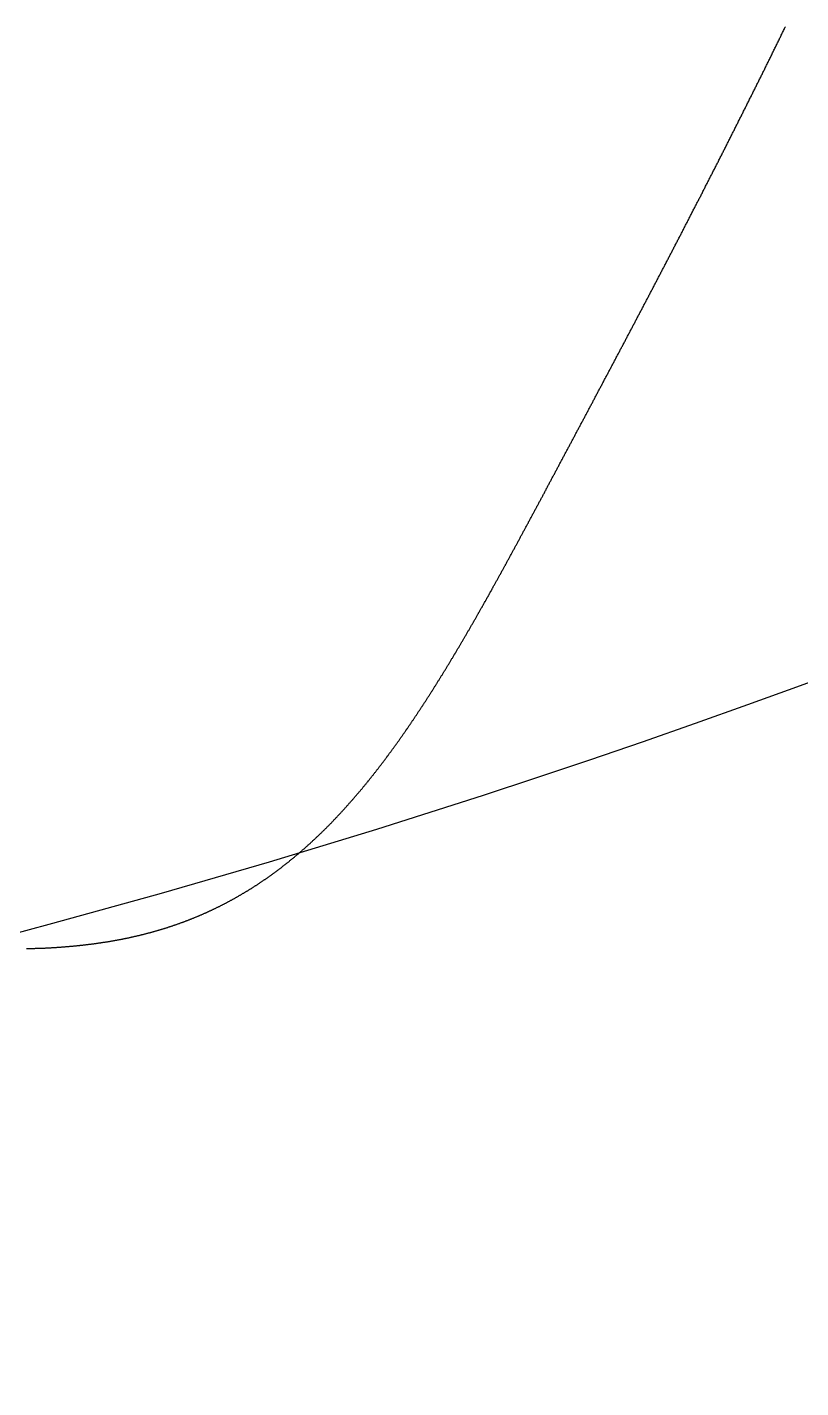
# Model space of a CAD drawing. Header units: millimetres. Extents: x 88 to 97873, y 32 to 55088.
# Drawn here: x 48916.121 to 48917.089, y 5017.401 to 5019.103 of the extents above; entities that cross this region are included whole.
import ezdxf

# ---------------------------------------------------------------- set-up
doc = ezdxf.new("R2010")
doc.units = ezdxf.units.MM
doc.header["$LTSCALE"] = 0.3

msp = doc.modelspace()

# ---------------------------------------------------------------- hatches: boundary and pattern name
h = msp.add_hatch()
h.set_pattern_fill('ANSI35', color=256, scale=20, angle=43)
h.set_pattern_definition([(88, (10.7, 0), (-126.92264, 4.43224), []), (88, (76.38, 61.25), (-126.92264, 4.43224), [158.75, -31.75, 0, -31.75])])
h.paths.add_polyline_path([(48909.7381, 5018.113), (48909.5924, 5018.337), (48909.3955, 5018.7033), (48909.2213, 5019.0403), (48909.0635, 5019.3738), (48908.9273, 5019.707), (48908.8237, 5020.0279), (48908.7465, 5020.3453), (48908.6881, 5020.6613), (48908.6419, 5020.9775), (48908.5942, 5021.3679), (48908.5597, 5021.7392), (48908.5432, 5022.1092), (48908.5534, 5022.4822), (48908.605, 5022.856), (48908.7217, 5023.2133), (48908.9141, 5023.4873), (48909.1717, 5023.685), (48909.4642, 5023.8196), (48909.7728, 5023.9094), (48910.0882, 5023.9689), (48910.4027, 5024.0082), (48910.7249, 5024.036), (48911.0595, 5024.0575), (48911.3924, 5024.0727), (48911.7232, 5024.0829), (48912.0513, 5024.0891), (48912.3731, 5024.0924), (48912.6812, 5024.0937), (48912.8547, 5024.0939), (48912.8572, 5024.0939), (48912.8596, 5024.0939), (48912.8621, 5024.0939), (48912.8645, 5024.0939), (48912.8669, 5024.0939), (48912.8694, 5024.0939), (48912.8718, 5024.0939), (48912.8743, 5024.0939), (48912.8767, 5024.0939), (48912.8792, 5024.0939), (48912.8816, 5024.0939), (48912.884, 5024.0939), (48912.8865, 5024.0939), (48912.8889, 5024.0939), (48912.8914, 5024.0939), (48912.8938, 5024.0939), (48912.8963, 5024.0939), (48912.8987, 5024.0939), (48912.9012, 5024.0939), (48912.9036, 5024.0939), (48912.906, 5024.0939), (48912.9085, 5024.0939), (48912.9109, 5024.0939), (48912.9134, 5024.0939), (48912.9158, 5024.0939), (48912.9183, 5024.0939), (48912.9207, 5024.0939), (48912.9231, 5024.0939), (48912.9256, 5024.0939), (48912.928, 5024.0939), (48912.9305, 5024.094), (48912.9329, 5024.094), (48912.9354, 5024.094), (48912.9378, 5024.094), (48912.9403, 5024.094), (48912.9427, 5024.094), (48912.9451, 5024.094), (48912.9476, 5024.094), (48912.95, 5024.094), (48912.9525, 5024.094), (48912.9549, 5024.094), (48912.9574, 5024.094), (48913.1888, 5024.094), (48913.5994, 5024.0938), (48913.9742, 5024.0919), (48914.3389, 5024.0872), (48914.6987, 5024.0786), (48915.0561, 5024.0649), (48915.4132, 5024.0449), (48915.8033, 5024.0144), (48916.1789, 5023.9691), (48916.5484, 5023.8967), (48916.9048, 5023.7801), (48917.222, 5023.6004), (48917.4547, 5023.3571), (48917.5952, 5023.0687), (48917.6739, 5022.7565), (48917.7105, 5022.4342), (48917.7179, 5022.1077), (48917.7046, 5021.7826), (48917.6777, 5021.4669), (48917.6363, 5021.103), (48917.585, 5020.7294), (48917.5204, 5020.3668), (48917.4374, 5020.0245), (48917.335, 5019.7098), (48917.2131, 5019.4087), (48917.0775, 5019.1163), (48916.9397, 5018.8437), (48916.8589, 5018.6913), (48916.8584, 5018.6902), (48916.8579, 5018.6892), (48916.8573, 5018.6882), (48916.8568, 5018.6872), (48916.8562, 5018.6862), (48916.8557, 5018.6851), (48916.8551, 5018.6841), (48916.8546, 5018.6831), (48916.8541, 5018.6821), (48916.8535, 5018.681), (48916.853, 5018.68), (48916.8524, 5018.679), (48916.8519, 5018.678), (48916.8514, 5018.677), (48916.8508, 5018.676), (48916.8503, 5018.6749), (48916.8497, 5018.6739), (48916.8492, 5018.6729), (48916.8487, 5018.6719), (48916.8481, 5018.6709), (48916.8476, 5018.6699), (48916.8471, 5018.6688), (48916.8465, 5018.6678), (48916.846, 5018.6668), (48916.8454, 5018.6658), (48916.8449, 5018.6648), (48916.8444, 5018.6638), (48916.8438, 5018.6628), (48916.8433, 5018.6618), (48916.8428, 5018.6608), (48916.8422, 5018.6597), (48916.8417, 5018.6587), (48916.8412, 5018.6577), (48916.8406, 5018.6567), (48916.8401, 5018.6557), (48916.8395, 5018.6547), (48916.839, 5018.6537), (48916.8385, 5018.6527), (48916.8379, 5018.6517), (48916.8374, 5018.6507), (48916.8369, 5018.6497), (48916.8363, 5018.6487), (48916.8358, 5018.6477), (48916.8353, 5018.6467), (48916.8347, 5018.6457), (48916.8342, 5018.6447), (48916.8337, 5018.6437), (48916.8331, 5018.6427), (48916.8326, 5018.6417), (48916.8321, 5018.6407), (48916.8316, 5018.6397), (48916.831, 5018.6387), (48916.8305, 5018.6377), (48916.83, 5018.6367), (48916.8294, 5018.6357), (48916.8289, 5018.6347), (48916.8284, 5018.6337), (48916.8278, 5018.6327), (48916.8273, 5018.6317), (48916.8268, 5018.6307), (48916.8263, 5018.6297), (48916.8257, 5018.6287), (48916.8252, 5018.6277), (48916.8247, 5018.6267), (48916.8241, 5018.6258), (48916.8236, 5018.6248), (48916.8231, 5018.6238), (48916.8226, 5018.6228), (48916.822, 5018.6218), (48916.8215, 5018.6208), (48916.821, 5018.6198), (48916.8205, 5018.6188), (48916.8199, 5018.6178), (48916.8194, 5018.6169), (48916.8189, 5018.6159), (48916.8184, 5018.6149), (48916.8178, 5018.6139), (48916.8173, 5018.6129), (48916.8168, 5018.6119), (48916.8163, 5018.611), (48916.8157, 5018.61), (48916.8152, 5018.609), (48916.8147, 5018.608), (48916.8142, 5018.607), (48916.8137, 5018.6061), (48916.8131, 5018.6051), (48916.8126, 5018.6041), (48916.8121, 5018.6031), (48916.8116, 5018.6021), (48916.8111, 5018.6012), (48916.8105, 5018.6002), (48916.81, 5018.5992), (48916.8095, 5018.5982), (48916.809, 5018.5973), (48916.8085, 5018.5963), (48916.8079, 5018.5953), (48916.8074, 5018.5943), (48916.8069, 5018.5934), (48916.8064, 5018.5924), (48916.8059, 5018.5914), (48916.8053, 5018.5905), (48916.8048, 5018.5895), (48916.8043, 5018.5885), (48916.8038, 5018.5875), (48916.8033, 5018.5866), (48916.8028, 5018.5856), (48916.8022, 5018.5846), (48916.8017, 5018.5837), (48916.8012, 5018.5827), (48916.8007, 5018.5817), (48916.8002, 5018.5808), (48916.7997, 5018.5798), (48916.7992, 5018.5788), (48916.7986, 5018.5779), (48916.7981, 5018.5769), (48916.7976, 5018.576), (48916.7971, 5018.575), (48916.7966, 5018.574), (48916.7961, 5018.5731), (48916.7956, 5018.5721), (48916.7951, 5018.5712), (48916.7945, 5018.5702), (48916.794, 5018.5692), (48916.7935, 5018.5683), (48916.793, 5018.5673), (48916.7925, 5018.5664), (48916.792, 5018.5654), (48916.7915, 5018.5645), (48916.791, 5018.5635), (48916.7905, 5018.5625), (48916.79, 5018.5616), (48916.7894, 5018.5606), (48916.7889, 5018.5597), (48916.7884, 5018.5587), (48916.7879, 5018.5578), (48916.7874, 5018.5568), (48916.7869, 5018.5559), (48916.7864, 5018.5549), (48916.7859, 5018.554), (48916.7854, 5018.553), (48916.7849, 5018.5521), (48916.7844, 5018.5511), (48916.7839, 5018.5502), (48916.7834, 5018.5492), (48916.7829, 5018.5483), (48916.7824, 5018.5474), (48916.7819, 5018.5464), (48916.7814, 5018.5455), (48916.7809, 5018.5445), (48916.7803, 5018.5436), (48916.7798, 5018.5426), (48916.7793, 5018.5417), (48916.7788, 5018.5408), (48916.7783, 5018.5398), (48916.7778, 5018.5389), (48916.7773, 5018.5379), (48916.7768, 5018.537), (48916.7763, 5018.5361), (48916.7758, 5018.5351), (48916.7753, 5018.5342), (48916.7748, 5018.5333), (48916.7743, 5018.5323), (48916.7738, 5018.5314), (48916.7733, 5018.5304), (48916.7728, 5018.5295), (48916.7723, 5018.5286), (48916.7718, 5018.5277), (48916.7713, 5018.5267), (48916.7708, 5018.5258), (48916.7704, 5018.5249), (48916.7699, 5018.5239), (48916.7694, 5018.523), (48916.7689, 5018.5221), (48916.7684, 5018.5211), (48916.7679, 5018.5202), (48916.7674, 5018.5193), (48916.7669, 5018.5184), (48916.7664, 5018.5174), (48916.7659, 5018.5165), (48916.7654, 5018.5156), (48916.7649, 5018.5147), (48916.7644, 5018.5137), (48916.7639, 5018.5128), (48916.7634, 5018.5119), (48916.7629, 5018.511), (48916.7624, 5018.51), (48916.7619, 5018.5091), (48916.7615, 5018.5082), (48916.761, 5018.5073), (48916.7605, 5018.5064), (48916.76, 5018.5055), (48916.7595, 5018.5045), (48916.759, 5018.5036), (48916.7585, 5018.5027), (48916.758, 5018.5018), (48916.7575, 5018.5009), (48916.757, 5018.5), (48916.7565, 5018.499), (48916.7561, 5018.4981), (48916.7556, 5018.4972), (48916.7551, 5018.4963), (48916.7546, 5018.4954), (48916.7541, 5018.4945), (48916.7536, 5018.4936), (48916.7531, 5018.4927), (48916.7526, 5018.4918), (48916.7521, 5018.4908), (48916.7517, 5018.4899), (48916.7512, 5018.489), (48916.7507, 5018.4881), (48916.7502, 5018.4872), (48916.7497, 5018.4863), (48916.7492, 5018.4854), (48916.7487, 5018.4845), (48916.7483, 5018.4836), (48916.7478, 5018.4827), (48916.7473, 5018.4818), (48916.7468, 5018.4809), (48916.7463, 5018.48), (48916.7458, 5018.4791), (48916.7453, 5018.4782), (48916.7449, 5018.4773), (48916.7444, 5018.4764), (48916.7439, 5018.4755), (48916.7434, 5018.4746), (48916.7429, 5018.4737), (48916.7424, 5018.4728), (48916.742, 5018.4719), (48916.7415, 5018.471), (48916.741, 5018.4701), (48916.7405, 5018.4692), (48916.74, 5018.4683), (48916.7395, 5018.4674), (48916.7391, 5018.4666), (48916.7386, 5018.4657), (48916.7381, 5018.4648), (48916.7376, 5018.4639), (48916.7371, 5018.463), (48916.7367, 5018.4621), (48916.7362, 5018.4612), (48916.7357, 5018.4603), (48916.7352, 5018.4594), (48916.7347, 5018.4586), (48916.7343, 5018.4577), (48916.7338, 5018.4568), (48916.7333, 5018.4559), (48916.7328, 5018.455), (48916.7323, 5018.4541), (48916.7319, 5018.4533), (48916.7314, 5018.4524), (48916.7309, 5018.4515), (48916.7304, 5018.4506), (48916.7299, 5018.4497), (48916.7295, 5018.4489), (48916.729, 5018.448), (48916.7285, 5018.4471), (48916.728, 5018.4462), (48916.7276, 5018.4453), (48916.7271, 5018.4445), (48916.7266, 5018.4436), (48916.7261, 5018.4427), (48916.7257, 5018.4418), (48916.7252, 5018.441), (48916.7247, 5018.4401), (48916.7242, 5018.4392), (48916.7237, 5018.4384), (48916.7233, 5018.4375), (48916.7228, 5018.4366), (48916.7223, 5018.4357), (48916.7218, 5018.4349), (48916.7214, 5018.434), (48916.7209, 5018.4331), (48916.7204, 5018.4323), (48916.7199, 5018.4314), (48916.7195, 5018.4305), (48916.719, 5018.4297), (48916.7185, 5018.4288), (48916.7181, 5018.428), (48916.7176, 5018.4271), (48916.7171, 5018.4262), (48916.7166, 5018.4254), (48916.7162, 5018.4245), (48916.7157, 5018.4236), (48916.7152, 5018.4228), (48916.7147, 5018.4219), (48916.7143, 5018.4211), (48916.7138, 5018.4202), (48916.7133, 5018.4194), (48916.5471, 5018.1177), (48916.4911, 5018.0825, 0.330005), (48924.578, 5029.0009, 1), (48901.7498, 5029.0009, 0.327497)])

# ---------------------------------------------------------------- linework, layer by layer
msp.add_lwpolyline([(48916.1203, 5017.9508), (48916.1212, 5017.9508), (48916.1221, 5017.9508), (48916.1229, 5017.9508), (48916.1238, 5017.9508), (48916.1247, 5017.9509), (48916.1255, 5017.9509), (48916.1264, 5017.9509), (48916.1273, 5017.9509), (48916.1281, 5017.951), (48916.129, 5017.951), (48916.1298, 5017.951), (48916.1307, 5017.951), (48916.1316, 5017.9511), (48916.1324, 5017.9511), (48916.1333, 5017.9511), (48916.1341, 5017.9511), (48916.135, 5017.9512), (48916.1358, 5017.9512), (48916.1367, 5017.9512), (48916.1376, 5017.9513), (48916.1384, 5017.9513), (48916.1393, 5017.9513), (48916.1401, 5017.9514), (48916.141, 5017.9514), (48916.1418, 5017.9515), (48916.1427, 5017.9515), (48916.1435, 5017.9515), (48916.1444, 5017.9516), (48916.1452, 5017.9516), (48916.1461, 5017.9517), (48916.1469, 5017.9517), (48916.1478, 5017.9517), (48916.1486, 5017.9518), (48916.1494, 5017.9518), (48916.1503, 5017.9519), (48916.1511, 5017.9519), (48916.152, 5017.952), (48916.1528, 5017.952), (48916.1537, 5017.9521), (48916.1545, 5017.9521), (48916.1553, 5017.9522), (48916.1562, 5017.9522), (48916.157, 5017.9523), (48916.1578, 5017.9523), (48916.1587, 5017.9524), (48916.1595, 5017.9525), (48916.1604, 5017.9525), (48916.1612, 5017.9526), (48916.162, 5017.9526), (48916.1629, 5017.9527), (48916.1637, 5017.9527), (48916.1645, 5017.9528), (48916.1653, 5017.9529), (48916.1662, 5017.9529), (48916.167, 5017.953), (48916.1678, 5017.9531), (48916.1687, 5017.9531), (48916.1695, 5017.9532), (48916.1703, 5017.9533), (48916.1711, 5017.9533), (48916.172, 5017.9534), (48916.1728, 5017.9535), (48916.1736, 5017.9535), (48916.1744, 5017.9536), (48916.1753, 5017.9537), (48916.1761, 5017.9538), (48916.1769, 5017.9538), (48916.1777, 5017.9539), (48916.1785, 5017.954), (48916.1794, 5017.9541), (48916.1802, 5017.9541), (48916.181, 5017.9542), (48916.1818, 5017.9543), (48916.1826, 5017.9544), (48916.1834, 5017.9545), (48916.1842, 5017.9545), (48916.1851, 5017.9546), (48916.1859, 5017.9547), (48916.1867, 5017.9548), (48916.1875, 5017.9549), (48916.1883, 5017.955), (48916.1891, 5017.9551), (48916.1899, 5017.9551), (48916.1907, 5017.9552), (48916.1915, 5017.9553), (48916.1923, 5017.9554), (48916.1931, 5017.9555), (48916.194, 5017.9556), (48916.1948, 5017.9557), (48916.1956, 5017.9558), (48916.1964, 5017.9559), (48916.1972, 5017.956), (48916.198, 5017.9561), (48916.1988, 5017.9562), (48916.1996, 5017.9563), (48916.2004, 5017.9564), (48916.2012, 5017.9565), (48916.202, 5017.9566), (48916.2028, 5017.9567), (48916.2035, 5017.9568), (48916.2043, 5017.9569), (48916.2051, 5017.957), (48916.2059, 5017.9571), (48916.2067, 5017.9572), (48916.2075, 5017.9573), (48916.2083, 5017.9574), (48916.2091, 5017.9575), (48916.2099, 5017.9577), (48916.2107, 5017.9578), (48916.2115, 5017.9579), (48916.2122, 5017.958), (48916.213, 5017.9581), (48916.2138, 5017.9582), (48916.2146, 5017.9583), (48916.2154, 5017.9585), (48916.2162, 5017.9586), (48916.217, 5017.9587), (48916.2177, 5017.9588), (48916.2185, 5017.9589), (48916.2193, 5017.9591), (48916.2201, 5017.9592), (48916.2209, 5017.9593), (48916.2216, 5017.9594), (48916.2224, 5017.9596), (48916.2232, 5017.9597), (48916.224, 5017.9598), (48916.2247, 5017.96), (48916.2255, 5017.9601), (48916.2263, 5017.9602), (48916.2271, 5017.9604), (48916.2278, 5017.9605), (48916.2286, 5017.9606), (48916.2294, 5017.9608), (48916.2301, 5017.9609), (48916.2309, 5017.961), (48916.2317, 5017.9612), (48916.2324, 5017.9613), (48916.2332, 5017.9614), (48916.234, 5017.9616), (48916.2347, 5017.9617), (48916.2355, 5017.9619), (48916.2363, 5017.962), (48916.237, 5017.9622), (48916.2378, 5017.9623), (48916.2386, 5017.9625), (48916.2393, 5017.9626), (48916.2401, 5017.9627), (48916.2408, 5017.9629), (48916.2416, 5017.963), (48916.2424, 5017.9632), (48916.2431, 5017.9634), (48916.2439, 5017.9635), (48916.2446, 5017.9637), (48916.2454, 5017.9638), (48916.2461, 5017.964), (48916.2469, 5017.9641), (48916.2476, 5017.9643), (48916.2484, 5017.9644), (48916.2491, 5017.9646), (48916.2499, 5017.9648), (48916.2506, 5017.9649), (48916.2514, 5017.9651), (48916.2521, 5017.9653), (48916.2529, 5017.9654), (48916.2536, 5017.9656), (48916.2544, 5017.9658), (48916.2551, 5017.9659), (48916.2558, 5017.9661), (48916.2566, 5017.9663), (48916.2573, 5017.9664), (48916.2581, 5017.9666), (48916.2588, 5017.9668), (48916.2596, 5017.967), (48916.2603, 5017.9671), (48916.261, 5017.9673), (48916.2618, 5017.9675), (48916.2625, 5017.9677), (48916.2632, 5017.9678), (48916.264, 5017.968), (48916.2647, 5017.9682), (48916.2654, 5017.9684), (48916.2662, 5017.9686), (48916.2669, 5017.9687), (48916.2676, 5017.9689), (48916.2684, 5017.9691), (48916.2691, 5017.9693), (48916.2698, 5017.9695), (48916.2705, 5017.9697), (48916.2713, 5017.9699), (48916.272, 5017.9701), (48916.2727, 5017.9703), (48916.2734, 5017.9704), (48916.2742, 5017.9706), (48916.2749, 5017.9708), (48916.2756, 5017.971), (48916.2763, 5017.9712), (48916.2771, 5017.9714), (48916.2778, 5017.9716), (48916.2785, 5017.9718), (48916.2792, 5017.972), (48916.2799, 5017.9722), (48916.2806, 5017.9724), (48916.2814, 5017.9726), (48916.2821, 5017.9728), (48916.2828, 5017.973), (48916.2835, 5017.9732), (48916.2842, 5017.9735), (48916.2849, 5017.9737), (48916.2856, 5017.9739), (48916.2864, 5017.9741), (48916.2871, 5017.9743), (48916.2878, 5017.9745), (48916.2885, 5017.9747), (48916.2892, 5017.9749), (48916.2899, 5017.9751), (48916.2906, 5017.9754), (48916.2913, 5017.9756), (48916.292, 5017.9758), (48916.2927, 5017.976), (48916.2934, 5017.9762), (48916.2941, 5017.9765), (48916.2948, 5017.9767), (48916.2955, 5017.9769), (48916.2962, 5017.9771), (48916.2969, 5017.9773), (48916.2976, 5017.9776), (48916.2983, 5017.9778), (48916.299, 5017.978), (48916.2997, 5017.9783), (48916.3004, 5017.9785), (48916.3011, 5017.9787), (48916.3018, 5017.9789), (48916.3025, 5017.9792), (48916.3032, 5017.9794), (48916.3039, 5017.9796), (48916.3046, 5017.9799), (48916.3053, 5017.9801), (48916.306, 5017.9804), (48916.3067, 5017.9806), (48916.3073, 5017.9808), (48916.308, 5017.9811), (48916.3087, 5017.9813), (48916.3094, 5017.9816), (48916.3101, 5017.9818), (48916.3108, 5017.982), (48916.3115, 5017.9823), (48916.3122, 5017.9825), (48916.3128, 5017.9828), (48916.3135, 5017.983), (48916.3142, 5017.9833), (48916.3149, 5017.9835), (48916.3156, 5017.9838), (48916.3162, 5017.984), (48916.3169, 5017.9843), (48916.3176, 5017.9845), (48916.3183, 5017.9848), (48916.319, 5017.985), (48916.3196, 5017.9853), (48916.3203, 5017.9856), (48916.321, 5017.9858), (48916.3217, 5017.9861), (48916.3223, 5017.9863), (48916.323, 5017.9866), (48916.3237, 5017.9869), (48916.3244, 5017.9871), (48916.325, 5017.9874), (48916.3257, 5017.9876), (48916.3264, 5017.9879), (48916.327, 5017.9882), (48916.3277, 5017.9884), (48916.3284, 5017.9887), (48916.329, 5017.989), (48916.3297, 5017.9892), (48916.3304, 5017.9895), (48916.331, 5017.9898), (48916.3317, 5017.9901), (48916.3324, 5017.9903), (48916.333, 5017.9906), (48916.3337, 5017.9909), (48916.3344, 5017.9912), (48916.335, 5017.9914), (48916.3357, 5017.9917), (48916.3363, 5017.992), (48916.337, 5017.9923), (48916.3377, 5017.9926), (48916.3383, 5017.9928), (48916.339, 5017.9931), (48916.3396, 5017.9934), (48916.3403, 5017.9937), (48916.3409, 5017.994), (48916.3416, 5017.9943), (48916.3422, 5017.9946), (48916.3429, 5017.9949), (48916.3436, 5017.9951), (48916.3442, 5017.9954), (48916.3449, 5017.9957), (48916.3455, 5017.996), (48916.3462, 5017.9963), (48916.3468, 5017.9966), (48916.3475, 5017.9969), (48916.3481, 5017.9972), (48916.3487, 5017.9975), (48916.3494, 5017.9978), (48916.35, 5017.9981), (48916.3507, 5017.9984), (48916.3513, 5017.9987), (48916.352, 5017.999), (48916.3526, 5017.9993), (48916.3533, 5017.9996), (48916.3539, 5017.9999), (48916.3545, 5018.0002), (48916.3552, 5018.0005), (48916.3558, 5018.0008), (48916.3565, 5018.0011), (48916.3571, 5018.0014), (48916.3577, 5018.0018), (48916.3584, 5018.0021), (48916.359, 5018.0024), (48916.3597, 5018.0027), (48916.3603, 5018.003), (48916.3609, 5018.0033), (48916.3616, 5018.0036), (48916.3622, 5018.004), (48916.3628, 5018.0043), (48916.3635, 5018.0046), (48916.3641, 5018.0049), (48916.3647, 5018.0052), (48916.3654, 5018.0055), (48916.366, 5018.0059), (48916.3666, 5018.0062), (48916.3673, 5018.0065), (48916.3679, 5018.0068), (48916.3685, 5018.0072), (48916.3691, 5018.0075), (48916.3698, 5018.0078), (48916.3704, 5018.0082), (48916.371, 5018.0085), (48916.3716, 5018.0088), (48916.3723, 5018.0091), (48916.3729, 5018.0095), (48916.3735, 5018.0098), (48916.3741, 5018.0101), (48916.3748, 5018.0105), (48916.3754, 5018.0108), (48916.376, 5018.0112), (48916.3766, 5018.0115), (48916.3772, 5018.0118), (48916.3779, 5018.0122), (48916.3785, 5018.0125), (48916.3791, 5018.0129), (48916.3797, 5018.0132), (48916.3803, 5018.0135), (48916.381, 5018.0139), (48916.3816, 5018.0142), (48916.3822, 5018.0146), (48916.3828, 5018.0149), (48916.3834, 5018.0153), (48916.384, 5018.0156), (48916.3846, 5018.016), (48916.3853, 5018.0163), (48916.3859, 5018.0167), (48916.3865, 5018.017), (48916.3871, 5018.0174), (48916.3877, 5018.0177), (48916.3883, 5018.0181), (48916.3889, 5018.0184), (48916.3895, 5018.0188), (48916.3901, 5018.0192), (48916.3907, 5018.0195), (48916.3913, 5018.0199), (48916.392, 5018.0202), (48916.3926, 5018.0206), (48916.3932, 5018.021), (48916.3938, 5018.0213), (48916.3944, 5018.0217), (48916.395, 5018.022), (48916.3956, 5018.0224), (48916.3962, 5018.0228), (48916.3968, 5018.0231), (48916.3974, 5018.0235), (48916.398, 5018.0239), (48916.3986, 5018.0243), (48916.3992, 5018.0246), (48916.3998, 5018.025), (48916.4004, 5018.0254), (48916.401, 5018.0257), (48916.4016, 5018.0261), (48916.4022, 5018.0265), (48916.4028, 5018.0269), (48916.4034, 5018.0273), (48916.404, 5018.0276), (48916.4046, 5018.028), (48916.4052, 5018.0284), (48916.4057, 5018.0288), (48916.4063, 5018.0292), (48916.4069, 5018.0295), (48916.4075, 5018.0299), (48916.4081, 5018.0303), (48916.4087, 5018.0307), (48916.4093, 5018.0311), (48916.4099, 5018.0315), (48916.4105, 5018.0319), (48916.4111, 5018.0322), (48916.4117, 5018.0326), (48916.4122, 5018.033), (48916.4128, 5018.0334), (48916.4134, 5018.0338), (48916.414, 5018.0342), (48916.4146, 5018.0346), (48916.4152, 5018.035), (48916.4158, 5018.0354), (48916.4163, 5018.0358), (48916.4169, 5018.0362), (48916.4175, 5018.0366), (48916.4181, 5018.037), (48916.4187, 5018.0374), (48916.4193, 5018.0378), (48916.4198, 5018.0382), (48916.4204, 5018.0386), (48916.421, 5018.039), (48916.4216, 5018.0394), (48916.4221, 5018.0398), (48916.4227, 5018.0402), (48916.4233, 5018.0406), (48916.4239, 5018.041), (48916.4245, 5018.0414), (48916.425, 5018.0418), (48916.4256, 5018.0423), (48916.4262, 5018.0427), (48916.4268, 5018.0431), (48916.4273, 5018.0435), (48916.4279, 5018.0439), (48916.4285, 5018.0443), (48916.4291, 5018.0447), (48916.4296, 5018.0452), (48916.4302, 5018.0456), (48916.4308, 5018.046), (48916.4313, 5018.0464), (48916.4319, 5018.0468), (48916.4325, 5018.0473), (48916.4331, 5018.0477), (48916.4336, 5018.0481), (48916.4342, 5018.0485), (48916.4348, 5018.049), (48916.4353, 5018.0494), (48916.4359, 5018.0498), (48916.4365, 5018.0502), (48916.437, 5018.0507), (48916.4376, 5018.0511), (48916.4382, 5018.0515), (48916.4387, 5018.052), (48916.4393, 5018.0524), (48916.4399, 5018.0528), (48916.4404, 5018.0533), (48916.441, 5018.0537), (48916.4415, 5018.0541), (48916.4421, 5018.0546), (48916.4427, 5018.055), (48916.4432, 5018.0554), (48916.4438, 5018.0559), (48916.4443, 5018.0563), (48916.4449, 5018.0568), (48916.4455, 5018.0572), (48916.446, 5018.0576), (48916.4466, 5018.0581), (48916.4471, 5018.0585), (48916.4477, 5018.059), (48916.4483, 5018.0594), (48916.4488, 5018.0599), (48916.4494, 5018.0603), (48916.4499, 5018.0608), (48916.4505, 5018.0612), (48916.451, 5018.0617), (48916.4516, 5018.0621), (48916.4521, 5018.0626), (48916.4527, 5018.063), (48916.4532, 5018.0635), (48916.4538, 5018.0639), (48916.4543, 5018.0644), (48916.4549, 5018.0648), (48916.4555, 5018.0653), (48916.456, 5018.0658), (48916.4566, 5018.0662), (48916.4571, 5018.0667), (48916.4577, 5018.0671), (48916.4582, 5018.0676), (48916.4587, 5018.0681), (48916.4593, 5018.0685), (48916.4598, 5018.069), (48916.4604, 5018.0695), (48916.4609, 5018.0699), (48916.4615, 5018.0704), (48916.462, 5018.0709), (48916.4626, 5018.0713), (48916.4631, 5018.0718), (48916.4637, 5018.0723), (48916.4642, 5018.0727), (48916.4648, 5018.0732), (48916.4653, 5018.0737), (48916.4658, 5018.0742), (48916.4664, 5018.0746), (48916.4669, 5018.0751), (48916.4675, 5018.0756), (48916.468, 5018.0761), (48916.4685, 5018.0765), (48916.4691, 5018.077), (48916.4696, 5018.0775), (48916.4702, 5018.078), (48916.4707, 5018.0785), (48916.4712, 5018.0789), (48916.4718, 5018.0794), (48916.4723, 5018.0799), (48916.4729, 5018.0804), (48916.4734, 5018.0809), (48916.4739, 5018.0814), (48916.4745, 5018.0819), (48916.475, 5018.0823), (48916.4755, 5018.0828), (48916.4761, 5018.0833), (48916.4766, 5018.0838), (48916.4771, 5018.0843), (48916.4777, 5018.0848), (48916.4782, 5018.0853), (48916.4787, 5018.0858), (48916.4793, 5018.0863), (48916.4798, 5018.0868), (48916.4803, 5018.0873), (48916.4809, 5018.0878), (48916.4814, 5018.0883), (48916.4819, 5018.0888), (48916.4825, 5018.0893), (48916.483, 5018.0898), (48916.4835, 5018.0903), (48916.4841, 5018.0908), (48916.4846, 5018.0913), (48916.4851, 5018.0918), (48916.4856, 5018.0923), (48916.4862, 5018.0928), (48916.4867, 5018.0933), (48916.4872, 5018.0938), (48916.4877, 5018.0943), (48916.4883, 5018.0948), (48916.4888, 5018.0953), (48916.4893, 5018.0958), (48916.4898, 5018.0963), (48916.4904, 5018.0969), (48916.4909, 5018.0974), (48916.4914, 5018.0979), (48916.4919, 5018.0984), (48916.4925, 5018.0989), (48916.493, 5018.0994), (48916.4935, 5018.0999), (48916.494, 5018.1005), (48916.4946, 5018.101), (48916.4951, 5018.1015), (48916.4956, 5018.102), (48916.4961, 5018.1025), (48916.4966, 5018.1031), (48916.4972, 5018.1036), (48916.4977, 5018.1041), (48916.4982, 5018.1046), (48916.4987, 5018.1052), (48916.4992, 5018.1057), (48916.4998, 5018.1062), (48916.5003, 5018.1067), (48916.5008, 5018.1073), (48916.5013, 5018.1078), (48916.5018, 5018.1083), (48916.5023, 5018.1089), (48916.5029, 5018.1094), (48916.5034, 5018.1099), (48916.5039, 5018.1105), (48916.5044, 5018.111), (48916.5049, 5018.1115), (48916.5054, 5018.1121), (48916.5059, 5018.1126), (48916.5065, 5018.1131), (48916.507, 5018.1137), (48916.5075, 5018.1142), (48916.508, 5018.1148), (48916.5085, 5018.1153), (48916.509, 5018.1158), (48916.5095, 5018.1164), (48916.51, 5018.1169), (48916.5106, 5018.1175), (48916.5111, 5018.118), (48916.5116, 5018.1186), (48916.5121, 5018.1191), (48916.5126, 5018.1197), (48916.5131, 5018.1202), (48916.5136, 5018.1208), (48916.5141, 5018.1213), (48916.5146, 5018.1219), (48916.5151, 5018.1224), (48916.5157, 5018.123), (48916.5162, 5018.1235), (48916.5167, 5018.1241), (48916.5172, 5018.1246), (48916.5177, 5018.1252), (48916.5182, 5018.1257), (48916.5187, 5018.1263), (48916.5192, 5018.1269), (48916.5197, 5018.1274), (48916.5202, 5018.128), (48916.5207, 5018.1285), (48916.5212, 5018.1291), (48916.5217, 5018.1297), (48916.5222, 5018.1302), (48916.5227, 5018.1308), (48916.5232, 5018.1314), (48916.5237, 5018.1319), (48916.5242, 5018.1325), (48916.5247, 5018.1331), (48916.5252, 5018.1336), (48916.5257, 5018.1342), (48916.5262, 5018.1348), (48916.5267, 5018.1353), (48916.5272, 5018.1359), (48916.5277, 5018.1365), (48916.5283, 5018.137), (48916.5288, 5018.1376), (48916.5293, 5018.1382), (48916.5297, 5018.1388), (48916.5302, 5018.1393), (48916.5307, 5018.1399), (48916.5312, 5018.1405), (48916.5317, 5018.1411), (48916.5322, 5018.1417), (48916.5327, 5018.1422), (48916.5332, 5018.1428), (48916.5337, 5018.1434), (48916.5342, 5018.144), (48916.5347, 5018.1446), (48916.5352, 5018.1451), (48916.5357, 5018.1457), (48916.5362, 5018.1463), (48916.5367, 5018.1469), (48916.5372, 5018.1475), (48916.5377, 5018.1481), (48916.5382, 5018.1487), (48916.5387, 5018.1493), (48916.5392, 5018.1498), (48916.5397, 5018.1504), (48916.5402, 5018.151), (48916.5407, 5018.1516), (48916.5412, 5018.1522), (48916.5417, 5018.1528), (48916.5421, 5018.1534), (48916.5426, 5018.154), (48916.5431, 5018.1546), (48916.5436, 5018.1552), (48916.5441, 5018.1558), (48916.5446, 5018.1564), (48916.5451, 5018.157), (48916.5456, 5018.1576), (48916.5461, 5018.1582), (48916.5466, 5018.1588), (48916.5471, 5018.1594), (48916.5476, 5018.16), (48916.548, 5018.1606), (48916.5485, 5018.1612), (48916.549, 5018.1618), (48916.5495, 5018.1624), (48916.55, 5018.163), (48916.5505, 5018.1636), (48916.551, 5018.1643), (48916.5515, 5018.1649), (48916.552, 5018.1655), (48916.5524, 5018.1661), (48916.5529, 5018.1667), (48916.5534, 5018.1673), (48916.5539, 5018.1679), (48916.5544, 5018.1685), (48916.5549, 5018.1692), (48916.5554, 5018.1698), (48916.5558, 5018.1704), (48916.5563, 5018.171), (48916.5568, 5018.1716), (48916.5573, 5018.1722), (48916.5578, 5018.1729), (48916.5583, 5018.1735), (48916.5588, 5018.1741), (48916.5592, 5018.1747), (48916.5597, 5018.1754), (48916.5602, 5018.176), (48916.5607, 5018.1766), (48916.5612, 5018.1772), (48916.5617, 5018.1779), (48916.5621, 5018.1785), (48916.5626, 5018.1791), (48916.5631, 5018.1797), (48916.5636, 5018.1804), (48916.5641, 5018.181), (48916.5646, 5018.1816), (48916.565, 5018.1823), (48916.5655, 5018.1829), (48916.566, 5018.1835), (48916.5665, 5018.1842), (48916.567, 5018.1848), (48916.5674, 5018.1854), (48916.5679, 5018.1861), (48916.5684, 5018.1867), (48916.5689, 5018.1873), (48916.5694, 5018.188), (48916.5698, 5018.1886), (48916.5703, 5018.1893), (48916.5708, 5018.1899), (48916.5713, 5018.1905), (48916.5718, 5018.1912), (48916.5722, 5018.1918), (48916.5727, 5018.1925), (48916.5732, 5018.1931), (48916.5737, 5018.1938), (48916.5742, 5018.1944), (48916.5746, 5018.1951), (48916.5751, 5018.1957), (48916.5756, 5018.1964), (48916.5761, 5018.197), (48916.5765, 5018.1977), (48916.577, 5018.1983), (48916.5775, 5018.199), (48916.578, 5018.1996), (48916.5784, 5018.2003), (48916.5789, 5018.2009), (48916.5794, 5018.2016), (48916.5799, 5018.2022), (48916.5804, 5018.2029), (48916.5808, 5018.2035), (48916.5813, 5018.2042), (48916.5818, 5018.2049), (48916.5823, 5018.2055), (48916.5827, 5018.2062), (48916.5832, 5018.2068), (48916.5837, 5018.2075), (48916.5842, 5018.2082), (48916.5846, 5018.2088), (48916.5851, 5018.2095), (48916.5856, 5018.2102), (48916.5861, 5018.2108), (48916.5865, 5018.2115), (48916.587, 5018.2121), (48916.5875, 5018.2128), (48916.5879, 5018.2135), (48916.5884, 5018.2142), (48916.5889, 5018.2148), (48916.5894, 5018.2155), (48916.5898, 5018.2162), (48916.5903, 5018.2168), (48916.5908, 5018.2175), (48916.5913, 5018.2182), (48916.5917, 5018.2189), (48916.5922, 5018.2195), (48916.5927, 5018.2202), (48916.5931, 5018.2209), (48916.5936, 5018.2216), (48916.5941, 5018.2222), (48916.5946, 5018.2229), (48916.595, 5018.2236), (48916.5955, 5018.2243), (48916.596, 5018.225), (48916.5964, 5018.2256), (48916.5969, 5018.2263), (48916.5974, 5018.227), (48916.5979, 5018.2277), (48916.5983, 5018.2284), (48916.5988, 5018.2291), (48916.5993, 5018.2298), (48916.5997, 5018.2304), (48916.6002, 5018.2311), (48916.6007, 5018.2318), (48916.6011, 5018.2325), (48916.6016, 5018.2332), (48916.6021, 5018.2339), (48916.6025, 5018.2346), (48916.603, 5018.2353), (48916.6035, 5018.236), (48916.604, 5018.2367), (48916.6044, 5018.2374), (48916.6049, 5018.238), (48916.6054, 5018.2387), (48916.6058, 5018.2394), (48916.6063, 5018.2401), (48916.6068, 5018.2408), (48916.6072, 5018.2415), (48916.6077, 5018.2422), (48916.6082, 5018.2429), (48916.6086, 5018.2436), (48916.6091, 5018.2443), (48916.6096, 5018.245), (48916.61, 5018.2457), (48916.6105, 5018.2464), (48916.611, 5018.2472), (48916.6114, 5018.2479), (48916.6119, 5018.2486), (48916.6124, 5018.2493), (48916.6128, 5018.25), (48916.6133, 5018.2507), (48916.6138, 5018.2514), (48916.6142, 5018.2521), (48916.6147, 5018.2528), (48916.6152, 5018.2535), (48916.6156, 5018.2542), (48916.6161, 5018.255), (48916.6166, 5018.2557), (48916.617, 5018.2564), (48916.6175, 5018.2571), (48916.618, 5018.2578), (48916.6184, 5018.2585), (48916.6189, 5018.2592), (48916.6194, 5018.26), (48916.6198, 5018.2607), (48916.6203, 5018.2614), (48916.6208, 5018.2621), (48916.6212, 5018.2628), (48916.6217, 5018.2636), (48916.6222, 5018.2643), (48916.6226, 5018.265), (48916.6231, 5018.2657), (48916.6236, 5018.2665), (48916.624, 5018.2672), (48916.6245, 5018.2679), (48916.6249, 5018.2686), (48916.6254, 5018.2694), (48916.6259, 5018.2701), (48916.6263, 5018.2708), (48916.6268, 5018.2716), (48916.6273, 5018.2723), (48916.6277, 5018.273), (48916.6282, 5018.2737), (48916.6287, 5018.2745), (48916.6291, 5018.2752), (48916.6296, 5018.2759), (48916.6301, 5018.2767), (48916.6305, 5018.2774), (48916.631, 5018.2782), (48916.6314, 5018.2789), (48916.6319, 5018.2796), (48916.6324, 5018.2804), (48916.6328, 5018.2811), (48916.6333, 5018.2818), (48916.6338, 5018.2826), (48916.6342, 5018.2833), (48916.6347, 5018.2841), (48916.6352, 5018.2848), (48916.6356, 5018.2856), (48916.6361, 5018.2863), (48916.6365, 5018.287), (48916.637, 5018.2878), (48916.6375, 5018.2885), (48916.6379, 5018.2893), (48916.6384, 5018.29), (48916.6389, 5018.2908), (48916.6393, 5018.2915), (48916.6398, 5018.2923), (48916.6403, 5018.293), (48916.6407, 5018.2938), (48916.6412, 5018.2945), (48916.6416, 5018.2953), (48916.6421, 5018.296), (48916.6426, 5018.2968), (48916.643, 5018.2975), (48916.6435, 5018.2983), (48916.644, 5018.2991), (48916.6444, 5018.2998), (48916.6449, 5018.3006), (48916.6453, 5018.3013), (48916.6458, 5018.3021), (48916.6463, 5018.3028), (48916.6467, 5018.3036), (48916.6472, 5018.3044), (48916.6477, 5018.3051), (48916.6481, 5018.3059), (48916.6486, 5018.3066), (48916.649, 5018.3074), (48916.6495, 5018.3082), (48916.65, 5018.3089), (48916.6504, 5018.3097), (48916.6509, 5018.3105), (48916.6514, 5018.3112), (48916.6518, 5018.312), (48916.6523, 5018.3128), (48916.6527, 5018.3135), (48916.6532, 5018.3143), (48916.6537, 5018.3151), (48916.6541, 5018.3159), (48916.6546, 5018.3166), (48916.6551, 5018.3174), (48916.6555, 5018.3182), (48916.656, 5018.319), (48916.6565, 5018.3197), (48916.6569, 5018.3205), (48916.6574, 5018.3213), (48916.6578, 5018.3221), (48916.6583, 5018.3228), (48916.6588, 5018.3236), (48916.6592, 5018.3244), (48916.6597, 5018.3252), (48916.6602, 5018.326), (48916.6606, 5018.3267), (48916.6611, 5018.3275), (48916.6615, 5018.3283), (48916.662, 5018.3291), (48916.6625, 5018.3299), (48916.6629, 5018.3306), (48916.6634, 5018.3314), (48916.6639, 5018.3322), (48916.6643, 5018.333), (48916.6648, 5018.3338), (48916.6652, 5018.3346), (48916.6657, 5018.3354), (48916.6662, 5018.3362), (48916.6666, 5018.3369), (48916.6671, 5018.3377), (48916.6676, 5018.3385), (48916.668, 5018.3393), (48916.6685, 5018.3401), (48916.669, 5018.3409), (48916.6694, 5018.3417), (48916.6699, 5018.3425), (48916.6703, 5018.3433), (48916.6708, 5018.3441), (48916.6713, 5018.3449), (48916.6717, 5018.3457), (48916.6722, 5018.3465), (48916.6727, 5018.3473), (48916.6731, 5018.3481), (48916.6736, 5018.3489), (48916.6741, 5018.3497), (48916.6745, 5018.3505), (48916.675, 5018.3513), (48916.6754, 5018.3521), (48916.6759, 5018.3529), (48916.6764, 5018.3537), (48916.6768, 5018.3545), (48916.6773, 5018.3553), (48916.6778, 5018.3561), (48916.6782, 5018.3569), (48916.6787, 5018.3577), (48916.6792, 5018.3585), (48916.6796, 5018.3593), (48916.6801, 5018.3602), (48916.6806, 5018.361), (48916.681, 5018.3618), (48916.6815, 5018.3626), (48916.682, 5018.3634), (48916.6824, 5018.3642), (48916.6829, 5018.365), (48916.6833, 5018.3658), (48916.6838, 5018.3667), (48916.6843, 5018.3675), (48916.6847, 5018.3683), (48916.6852, 5018.3691), (48916.6857, 5018.3699), (48916.6861, 5018.3707), (48916.6866, 5018.3716), (48916.6871, 5018.3724), (48916.6875, 5018.3732), (48916.688, 5018.374), (48916.6885, 5018.3748), (48916.6889, 5018.3757), (48916.6894, 5018.3765), (48916.6899, 5018.3773), (48916.6903, 5018.3781), (48916.6908, 5018.379), (48916.6913, 5018.3798), (48916.6917, 5018.3806), (48916.6922, 5018.3814), (48916.6927, 5018.3823), (48916.6931, 5018.3831), (48916.6936, 5018.3839), (48916.6941, 5018.3848), (48916.6945, 5018.3856), (48916.695, 5018.3864), (48916.6955, 5018.3873), (48916.6959, 5018.3881), (48916.6964, 5018.3889), (48916.6969, 5018.3898), (48916.6973, 5018.3906), (48916.6978, 5018.3914), (48916.6983, 5018.3923), (48916.6987, 5018.3931), (48916.6992, 5018.3939), (48916.6997, 5018.3948), (48916.7002, 5018.3956), (48916.7006, 5018.3964), (48916.7011, 5018.3973), (48916.7016, 5018.3981), (48916.702, 5018.399), (48916.7025, 5018.3998), (48916.703, 5018.4007), (48916.7034, 5018.4015), (48916.7039, 5018.4023), (48916.7044, 5018.4032), (48916.7048, 5018.404), (48916.7053, 5018.4049), (48916.7058, 5018.4057), (48916.7063, 5018.4066), (48916.7067, 5018.4074), (48916.7072, 5018.4083), (48916.7077, 5018.4091), (48916.7081, 5018.41), (48916.7086, 5018.4108), (48916.7091, 5018.4117), (48916.7095, 5018.4125), (48916.71, 5018.4134), (48916.7105, 5018.4142), (48916.711, 5018.4151), (48916.7114, 5018.4159), (48916.7119, 5018.4168), (48916.7124, 5018.4176), (48916.7128, 5018.4185), (48916.7133, 5018.4194), (48916.7138, 5018.4202), (48916.7143, 5018.4211), (48916.7147, 5018.4219), (48916.7152, 5018.4228), (48916.7157, 5018.4236), (48916.7162, 5018.4245), (48916.7166, 5018.4254), (48916.7171, 5018.4262), (48916.7176, 5018.4271), (48916.7181, 5018.428), (48916.7185, 5018.4288), (48916.719, 5018.4297), (48916.7195, 5018.4305), (48916.7199, 5018.4314), (48916.7204, 5018.4323), (48916.7209, 5018.4331), (48916.7214, 5018.434), (48916.7218, 5018.4349), (48916.7223, 5018.4357), (48916.7228, 5018.4366), (48916.7233, 5018.4375), (48916.7237, 5018.4384), (48916.7242, 5018.4392), (48916.7247, 5018.4401), (48916.7252, 5018.441), (48916.7257, 5018.4418), (48916.7261, 5018.4427), (48916.7266, 5018.4436), (48916.7271, 5018.4445), (48916.7276, 5018.4453), (48916.728, 5018.4462), (48916.7285, 5018.4471), (48916.729, 5018.448), (48916.7295, 5018.4489), (48916.7299, 5018.4497), (48916.7304, 5018.4506), (48916.7309, 5018.4515), (48916.7314, 5018.4524), (48916.7319, 5018.4533), (48916.7323, 5018.4541), (48916.7328, 5018.455), (48916.7333, 5018.4559), (48916.7338, 5018.4568), (48916.7343, 5018.4577), (48916.7347, 5018.4586), (48916.7352, 5018.4594), (48916.7357, 5018.4603), (48916.7362, 5018.4612), (48916.7367, 5018.4621), (48916.7371, 5018.463), (48916.7376, 5018.4639), (48916.7381, 5018.4648), (48916.7386, 5018.4657), (48916.7391, 5018.4666), (48916.7395, 5018.4674), (48916.74, 5018.4683), (48916.7405, 5018.4692), (48916.741, 5018.4701), (48916.7415, 5018.471), (48916.742, 5018.4719), (48916.7424, 5018.4728), (48916.7429, 5018.4737), (48916.7434, 5018.4746), (48916.7439, 5018.4755), (48916.7444, 5018.4764), (48916.7449, 5018.4773), (48916.7453, 5018.4782), (48916.7458, 5018.4791), (48916.7463, 5018.48), (48916.7468, 5018.4809), (48916.7473, 5018.4818), (48916.7478, 5018.4827), (48916.7483, 5018.4836), (48916.7487, 5018.4845), (48916.7492, 5018.4854), (48916.7497, 5018.4863), (48916.7502, 5018.4872), (48916.7507, 5018.4881), (48916.7512, 5018.489), (48916.7517, 5018.4899), (48916.7521, 5018.4908), (48916.7526, 5018.4918), (48916.7531, 5018.4927), (48916.7536, 5018.4936), (48916.7541, 5018.4945), (48916.7546, 5018.4954), (48916.7551, 5018.4963), (48916.7556, 5018.4972), (48916.7561, 5018.4981), (48916.7565, 5018.499), (48916.757, 5018.5), (48916.7575, 5018.5009), (48916.758, 5018.5018), (48916.7585, 5018.5027), (48916.759, 5018.5036), (48916.7595, 5018.5045), (48916.76, 5018.5055), (48916.7605, 5018.5064), (48916.761, 5018.5073), (48916.7615, 5018.5082), (48916.7619, 5018.5091), (48916.7624, 5018.51), (48916.7629, 5018.511), (48916.7634, 5018.5119), (48916.7639, 5018.5128), (48916.7644, 5018.5137), (48916.7649, 5018.5147), (48916.7654, 5018.5156), (48916.7659, 5018.5165), (48916.7664, 5018.5174), (48916.7669, 5018.5184), (48916.7674, 5018.5193), (48916.7679, 5018.5202), (48916.7684, 5018.5211), (48916.7689, 5018.5221), (48916.7694, 5018.523), (48916.7699, 5018.5239), (48916.7704, 5018.5249), (48916.7708, 5018.5258), (48916.7713, 5018.5267), (48916.7718, 5018.5277), (48916.7723, 5018.5286), (48916.7728, 5018.5295), (48916.7733, 5018.5304), (48916.7738, 5018.5314), (48916.7743, 5018.5323), (48916.7748, 5018.5333), (48916.7753, 5018.5342), (48916.7758, 5018.5351), (48916.7763, 5018.5361), (48916.7768, 5018.537), (48916.7773, 5018.5379), (48916.7778, 5018.5389), (48916.7783, 5018.5398), (48916.7788, 5018.5408), (48916.7793, 5018.5417), (48916.7798, 5018.5426), (48916.7803, 5018.5436), (48916.7809, 5018.5445), (48916.7814, 5018.5455), (48916.7819, 5018.5464), (48916.7824, 5018.5474), (48916.7829, 5018.5483), (48916.7834, 5018.5492), (48916.7839, 5018.5502), (48916.7844, 5018.5511), (48916.7849, 5018.5521), (48916.7854, 5018.553), (48916.7859, 5018.554), (48916.7864, 5018.5549), (48916.7869, 5018.5559), (48916.7874, 5018.5568), (48916.7879, 5018.5578), (48916.7884, 5018.5587), (48916.7889, 5018.5597), (48916.7894, 5018.5606), (48916.79, 5018.5616), (48916.7905, 5018.5625), (48916.791, 5018.5635), (48916.7915, 5018.5645), (48916.792, 5018.5654), (48916.7925, 5018.5664), (48916.793, 5018.5673), (48916.7935, 5018.5683), (48916.794, 5018.5692), (48916.7945, 5018.5702), (48916.7951, 5018.5712), (48916.7956, 5018.5721), (48916.7961, 5018.5731), (48916.7966, 5018.574), (48916.7971, 5018.575), (48916.7976, 5018.576), (48916.7981, 5018.5769), (48916.7986, 5018.5779), (48916.7992, 5018.5788), (48916.7997, 5018.5798), (48916.8002, 5018.5808), (48916.8007, 5018.5817), (48916.8012, 5018.5827), (48916.8017, 5018.5837), (48916.8022, 5018.5846), (48916.8028, 5018.5856), (48916.8033, 5018.5866), (48916.8038, 5018.5875), (48916.8043, 5018.5885), (48916.8048, 5018.5895), (48916.8053, 5018.5905), (48916.8059, 5018.5914), (48916.8064, 5018.5924), (48916.8069, 5018.5934), (48916.8074, 5018.5943), (48916.8079, 5018.5953), (48916.8085, 5018.5963), (48916.809, 5018.5973), (48916.8095, 5018.5982), (48916.81, 5018.5992), (48916.8105, 5018.6002), (48916.8111, 5018.6012), (48916.8116, 5018.6021), (48916.8121, 5018.6031), (48916.8126, 5018.6041), (48916.8131, 5018.6051), (48916.8137, 5018.6061), (48916.8142, 5018.607), (48916.8147, 5018.608), (48916.8152, 5018.609), (48916.8157, 5018.61), (48916.8163, 5018.611), (48916.8168, 5018.6119), (48916.8173, 5018.6129), (48916.8178, 5018.6139), (48916.8184, 5018.6149), (48916.8189, 5018.6159), (48916.8194, 5018.6169), (48916.8199, 5018.6178), (48916.8205, 5018.6188), (48916.821, 5018.6198), (48916.8215, 5018.6208), (48916.822, 5018.6218), (48916.8226, 5018.6228), (48916.8231, 5018.6238), (48916.8236, 5018.6248), (48916.8241, 5018.6258), (48916.8247, 5018.6267), (48916.8252, 5018.6277), (48916.8257, 5018.6287), (48916.8263, 5018.6297), (48916.8268, 5018.6307), (48916.8273, 5018.6317), (48916.8278, 5018.6327), (48916.8284, 5018.6337), (48916.8289, 5018.6347), (48916.8294, 5018.6357), (48916.83, 5018.6367), (48916.8305, 5018.6377), (48916.831, 5018.6387), (48916.8316, 5018.6397), (48916.8321, 5018.6407), (48916.8326, 5018.6417), (48916.8331, 5018.6427), (48916.8337, 5018.6437), (48916.8342, 5018.6447), (48916.8347, 5018.6457), (48916.8353, 5018.6467), (48916.8358, 5018.6477), (48916.8363, 5018.6487), (48916.8369, 5018.6497), (48916.8374, 5018.6507), (48916.8379, 5018.6517), (48916.8385, 5018.6527), (48916.839, 5018.6537), (48916.8395, 5018.6547), (48916.8401, 5018.6557), (48916.8406, 5018.6567), (48916.8412, 5018.6577), (48916.8417, 5018.6587), (48916.8422, 5018.6597), (48916.8428, 5018.6608), (48916.8433, 5018.6618), (48916.8438, 5018.6628), (48916.8444, 5018.6638), (48916.8449, 5018.6648), (48916.8454, 5018.6658), (48916.846, 5018.6668), (48916.8465, 5018.6678), (48916.8471, 5018.6688), (48916.8476, 5018.6699), (48916.8481, 5018.6709), (48916.8487, 5018.6719), (48916.8492, 5018.6729), (48916.8497, 5018.6739), (48916.8503, 5018.6749), (48916.8508, 5018.676), (48916.8514, 5018.677), (48916.8519, 5018.678), (48916.8524, 5018.679), (48916.853, 5018.68), (48916.8535, 5018.681), (48916.8541, 5018.6821), (48916.8546, 5018.6831), (48916.8551, 5018.6841), (48916.8557, 5018.6851), (48916.8562, 5018.6862), (48916.8568, 5018.6872), (48916.8573, 5018.6882), (48916.8579, 5018.6892), (48916.8584, 5018.6902), (48916.8589, 5018.6913), (48916.8595, 5018.6923), (48916.86, 5018.6933), (48916.8606, 5018.6943), (48916.8611, 5018.6954), (48916.8617, 5018.6964), (48916.8622, 5018.6974), (48916.8627, 5018.6985), (48916.8633, 5018.6995), (48916.8638, 5018.7005), (48916.8644, 5018.7015), (48916.8649, 5018.7026), (48916.8655, 5018.7036), (48916.866, 5018.7046), (48916.8666, 5018.7057), (48916.8671, 5018.7067), (48916.8677, 5018.7077), (48916.8682, 5018.7088), (48916.8687, 5018.7098), (48916.8693, 5018.7108), (48916.8698, 5018.7119), (48916.8704, 5018.7129), (48916.8709, 5018.7139), (48916.8715, 5018.715), (48916.872, 5018.716), (48916.8726, 5018.7171), (48916.8731, 5018.7181), (48916.8737, 5018.7191), (48916.8742, 5018.7202), (48916.8748, 5018.7212), (48916.8753, 5018.7222), (48916.8759, 5018.7233), (48916.8764, 5018.7243), (48916.877, 5018.7254), (48916.8775, 5018.7264), (48916.8781, 5018.7274), (48916.8786, 5018.7285), (48916.8792, 5018.7295), (48916.8797, 5018.7306), (48916.8803, 5018.7316), (48916.8808, 5018.7327), (48916.8814, 5018.7337), (48916.8819, 5018.7348), (48916.8825, 5018.7358), (48916.883, 5018.7368), (48916.8836, 5018.7379), (48916.8841, 5018.7389), (48916.8847, 5018.74), (48916.8852, 5018.741), (48916.8858, 5018.7421), (48916.8863, 5018.7431), (48916.8869, 5018.7442), (48916.8874, 5018.7452), (48916.888, 5018.7463), (48916.8885, 5018.7473), (48916.8891, 5018.7484), (48916.8896, 5018.7494), (48916.8902, 5018.7505), (48916.8908, 5018.7516), (48916.8913, 5018.7526), (48916.8919, 5018.7537), (48916.8924, 5018.7547), (48916.893, 5018.7558), (48916.8935, 5018.7568), (48916.8941, 5018.7579), (48916.8946, 5018.7589), (48916.8952, 5018.76), (48916.8957, 5018.7611), (48916.8963, 5018.7621), (48916.8969, 5018.7632), (48916.8974, 5018.7642), (48916.898, 5018.7653), (48916.8985, 5018.7663), (48916.8991, 5018.7674), (48916.8996, 5018.7685), (48916.9002, 5018.7695), (48916.9008, 5018.7706), (48916.9013, 5018.7717), (48916.9019, 5018.7727), (48916.9024, 5018.7738), (48916.903, 5018.7748), (48916.9035, 5018.7759), (48916.9041, 5018.777), (48916.9047, 5018.778), (48916.9052, 5018.7791), (48916.9058, 5018.7802), (48916.9063, 5018.7812), (48916.9069, 5018.7823), (48916.9074, 5018.7834), (48916.908, 5018.7844), (48916.9086, 5018.7855), (48916.9091, 5018.7866), (48916.9097, 5018.7876), (48916.9102, 5018.7887), (48916.9108, 5018.7898), (48916.9114, 5018.7908), (48916.9119, 5018.7919), (48916.9125, 5018.793), (48916.913, 5018.7941), (48916.9136, 5018.7951), (48916.9142, 5018.7962), (48916.9147, 5018.7973), (48916.9153, 5018.7984), (48916.9158, 5018.7994), (48916.9164, 5018.8005), (48916.917, 5018.8016), (48916.9175, 5018.8027), (48916.9181, 5018.8037), (48916.9187, 5018.8048), (48916.9192, 5018.8059), (48916.9198, 5018.807), (48916.9203, 5018.808), (48916.9209, 5018.8091), (48916.9215, 5018.8102), (48916.922, 5018.8113), (48916.9226, 5018.8124), (48916.9232, 5018.8134), (48916.9237, 5018.8145), (48916.9243, 5018.8156), (48916.9248, 5018.8167), (48916.9254, 5018.8178), (48916.926, 5018.8188), (48916.9265, 5018.8199), (48916.9271, 5018.821), (48916.9277, 5018.8221), (48916.9282, 5018.8232), (48916.9288, 5018.8243), (48916.9293, 5018.8253), (48916.9299, 5018.8264), (48916.9305, 5018.8275), (48916.931, 5018.8286), (48916.9316, 5018.8297), (48916.9322, 5018.8308), (48916.9327, 5018.8319), (48916.9333, 5018.8329), (48916.9339, 5018.834), (48916.9344, 5018.8351), (48916.935, 5018.8362), (48916.9356, 5018.8373), (48916.9361, 5018.8384), (48916.9367, 5018.8395), (48916.9373, 5018.8406), (48916.9378, 5018.8417), (48916.9384, 5018.8428), (48916.939, 5018.8438), (48916.9395, 5018.8449), (48916.9401, 5018.846), (48916.9407, 5018.8471), (48916.9412, 5018.8482), (48916.9418, 5018.8493), (48916.9424, 5018.8504), (48916.9429, 5018.8515), (48916.9435, 5018.8526), (48916.9441, 5018.8537), (48916.9446, 5018.8548), (48916.9452, 5018.8559), (48916.9458, 5018.857), (48916.9463, 5018.8581), (48916.9469, 5018.8592), (48916.9475, 5018.8603), (48916.948, 5018.8614), (48916.9486, 5018.8625), (48916.9492, 5018.8636), (48916.9497, 5018.8647), (48916.9503, 5018.8658), (48916.9509, 5018.8669), (48916.9514, 5018.868), (48916.952, 5018.8691), (48916.9526, 5018.8702), (48916.9531, 5018.8713), (48916.9537, 5018.8724), (48916.9543, 5018.8735), (48916.9548, 5018.8746), (48916.9554, 5018.8757), (48916.956, 5018.8768), (48916.9566, 5018.8779), (48916.9571, 5018.879), (48916.9577, 5018.8801), (48916.9583, 5018.8812), (48916.9588, 5018.8823), (48916.9594, 5018.8834), (48916.96, 5018.8846), (48916.9605, 5018.8857), (48916.9611, 5018.8868), (48916.9617, 5018.8879), (48916.9623, 5018.889), (48916.9628, 5018.8901), (48916.9634, 5018.8912), (48916.964, 5018.8923), (48916.9645, 5018.8934), (48916.9651, 5018.8945), (48916.9657, 5018.8956), (48916.9662, 5018.8968), (48916.9668, 5018.8979), (48916.9674, 5018.899), (48916.968, 5018.9001), (48916.9685, 5018.9012), (48916.9691, 5018.9023), (48916.9697, 5018.9034), (48916.9702, 5018.9046), (48916.9708, 5018.9057), (48916.9714, 5018.9068), (48916.972, 5018.9079), (48916.9725, 5018.909), (48916.9731, 5018.9101), (48916.9737, 5018.9113), (48916.9742, 5018.9124), (48916.9748, 5018.9135), (48916.9754, 5018.9146), (48916.976, 5018.9157), (48916.9765, 5018.9168), (48916.9771, 5018.918), (48916.9777, 5018.9191), (48916.9782, 5018.9202), (48916.9788, 5018.9213), (48916.9794, 5018.9224), (48916.98, 5018.9236), (48916.9805, 5018.9247), (48916.9811, 5018.9258), (48916.9817, 5018.9269), (48916.9823, 5018.9281), (48916.9828, 5018.9292), (48916.9834, 5018.9303), (48916.984, 5018.9314), (48916.9845, 5018.9326), (48916.9851, 5018.9337), (48916.9857, 5018.9348), (48916.9863, 5018.9359), (48916.9868, 5018.9371), (48916.9874, 5018.9382), (48916.988, 5018.9393), (48916.9886, 5018.9404), (48916.9891, 5018.9416), (48916.9897, 5018.9427), (48916.9903, 5018.9438), (48916.9908, 5018.9449), (48916.9914, 5018.9461), (48916.992, 5018.9472), (48916.9926, 5018.9483), (48916.9931, 5018.9495), (48916.9937, 5018.9506), (48916.9943, 5018.9517), (48916.9949, 5018.9529), (48916.9954, 5018.954), (48916.996, 5018.9551), (48916.9966, 5018.9563), (48916.9972, 5018.9574), (48916.9977, 5018.9585), (48916.9983, 5018.9597), (48916.9989, 5018.9608), (48916.9994, 5018.9619), (48917, 5018.9631), (48917.0006, 5018.9642), (48917.0012, 5018.9653), (48917.0017, 5018.9665), (48917.0023, 5018.9676), (48917.0029, 5018.9687), (48917.0035, 5018.9699), (48917.004, 5018.971), (48917.0046, 5018.9722), (48917.0052, 5018.9733), (48917.0058, 5018.9744), (48917.0063, 5018.9756), (48917.0069, 5018.9767), (48917.0075, 5018.9778), (48917.0081, 5018.979), (48917.0086, 5018.9801), (48917.0092, 5018.9813), (48917.0098, 5018.9824), (48917.0104, 5018.9835), (48917.0109, 5018.9847), (48917.0115, 5018.9858), (48917.0121, 5018.987), (48917.0127, 5018.9881), (48917.0132, 5018.9893), (48917.0138, 5018.9904), (48917.0144, 5018.9915), (48917.015, 5018.9927), (48917.0155, 5018.9938), (48917.0161, 5018.995), (48917.0167, 5018.9961), (48917.0173, 5018.9973), (48917.0178, 5018.9984), (48917.0184, 5018.9996), (48917.019, 5019.0007), (48917.0196, 5019.0019), (48917.0201, 5019.003), (48917.0207, 5019.0042), (48917.0213, 5019.0053), (48917.0219, 5019.0064), (48917.0224, 5019.0076), (48917.023, 5019.0087), (48917.0236, 5019.0099), (48917.0241, 5019.011), (48917.0247, 5019.0122), (48917.0253, 5019.0133), (48917.0259, 5019.0145), (48917.0264, 5019.0156), (48917.027, 5019.0168), (48917.0276, 5019.018), (48917.0282, 5019.0191), (48917.0287, 5019.0203), (48917.0293, 5019.0214), (48917.0299, 5019.0226), (48917.0305, 5019.0237), (48917.031, 5019.0249), (48917.0316, 5019.026), (48917.0322, 5019.0272), (48917.0328, 5019.0283), (48917.0333, 5019.0295), (48917.0339, 5019.0306), (48917.0345, 5019.0318), (48917.0351, 5019.033), (48917.0356, 5019.0341), (48917.0362, 5019.0353), (48917.0368, 5019.0364), (48917.0374, 5019.0376), (48917.0379, 5019.0387), (48917.0385, 5019.0399), (48917.0391, 5019.0411), (48917.0397, 5019.0422), (48917.0402, 5019.0434), (48917.0408, 5019.0445), (48917.0414, 5019.0457), (48917.042, 5019.0469), (48917.0425, 5019.048), (48917.0431, 5019.0492), (48917.0437, 5019.0503), (48917.0443, 5019.0515), (48917.0448, 5019.0527), (48917.0454, 5019.0538), (48917.046, 5019.055), (48917.0466, 5019.0561), (48917.0471, 5019.0573), (48917.0477, 5019.0585), (48917.0483, 5019.0596), (48917.0489, 5019.0608), (48917.0494, 5019.062), (48917.05, 5019.0631), (48917.0506, 5019.0643), (48917.0512, 5019.0655), (48917.0517, 5019.0666), (48917.0523, 5019.0678), (48917.0529, 5019.069), (48917.0534, 5019.0701), (48917.054, 5019.0713), (48917.0546, 5019.0725), (48917.0552, 5019.0736), (48917.0557, 5019.0748), (48917.0563, 5019.076), (48917.0569, 5019.0771), (48917.0575, 5019.0783), (48917.058, 5019.0795), (48917.0586, 5019.0806), (48917.0592, 5019.0818), (48917.0598, 5019.083), (48917.0603, 5019.0841), (48917.0609, 5019.0853), (48917.0615, 5019.0865), (48917.0621, 5019.0877), (48917.0626, 5019.0888), (48917.0632, 5019.09), (48917.0638, 5019.0912), (48917.0643, 5019.0924), (48917.0649, 5019.0935), (48917.0655, 5019.0947), (48917.0661, 5019.0959), (48917.0666, 5019.097), (48917.0672, 5019.0982), (48917.0678, 5019.0994), (48917.0684, 5019.1006), (48917.0689, 5019.1017), (48917.0695, 5019.1029), (48917.0701, 5019.1041)])
for radius in [18.5479, 14.363, 11.4141]:
    msp.add_circle((48913.1639, 5029.0009), radius)

doc.saveas('drawing.dxf')
